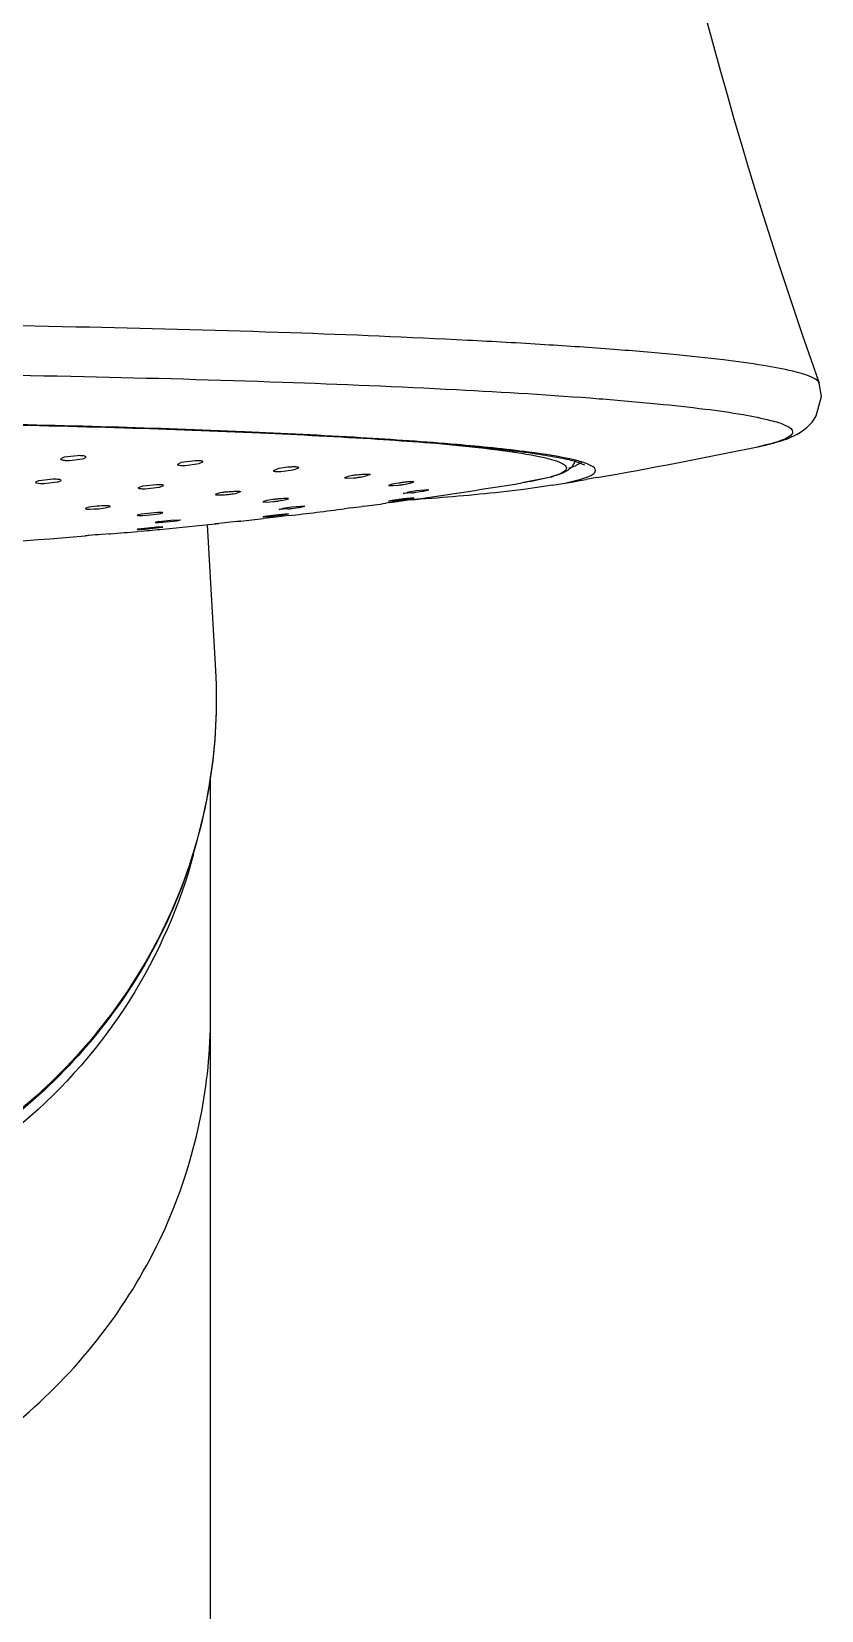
# Model space of a CAD drawing. Header units: millimetres. Extents: x 120 to 1856, y -818 to 764.
# Drawn here: x 1834.12 to 1855.77, y 677.69 to 720.94 of the extents above; entities that cross this region are included whole.
import ezdxf

# ---------------------------------------------------------------- set-up
doc = ezdxf.new("R2010")
doc.units = ezdxf.units.MM
doc.header["$LTSCALE"] = 0.1

msp = doc.modelspace()

# ---------------------------------------------------------------- linework, layer by layer
at = {"color": 7, "linetype": 'Continuous'}
for p, q in [((1855.7707, 710.9478), (1855.7079, 711.3122)), ((1855.6299, 710.4114), (1855.7707, 710.9478)), ((1835.3764, 709.3244), (1835.0188, 709.2815)), ((1854.0245, 709.5686), (1854.0237, 709.5685)), ((1834.9762, 709.2693), (1834.9173, 709.2315)), ((1835.0188, 709.2815), (1834.9762, 709.2693)), ((1835.0465, 709.1954), (1835.1591, 709.1938)), ((1835.1591, 709.1938), (1835.5159, 709.2367)), ((1835.5159, 709.2367), (1835.5583, 709.2489)), ((1835.5583, 709.2489), (1835.6173, 709.2868)), ((1838.2217, 709.1346), (1838.1192, 709.0865)), ((1838.6056, 709.1846), (1838.2217, 709.1346)), ((1838.3329, 709.0587), (1838.7167, 709.1087)), ((1838.7167, 709.1087), (1838.8192, 709.1568)), ((1840.8504, 708.9575), (1840.747, 708.9127)), ((1840.9025, 708.9693), (1840.8504, 708.9575)), ((1841.1486, 709.0056), (1840.9025, 708.9693)), ((1840.9506, 708.895), (1841.0886, 708.9071)), ((1841.0886, 708.9071), (1841.2914, 708.9388)), ((1841.2914, 708.9388), (1841.3437, 708.9506)), ((1841.3437, 708.9506), (1841.4469, 708.9954)), ((1849.0078, 709.0337), (1848.8368, 708.9755)), ((1849.0088, 709.1534), (1848.9375, 709.03)), ((1849.1944, 709.1412), (1849.0157, 709.0369)), ((1849.1152, 709.1406), (1849.2796, 709.0736)), ((1834.3088, 708.6329), (1834.2325, 708.5956)), ((1834.3345, 708.639), (1834.3097, 708.6329)), ((1834.7024, 708.6782), (1834.3345, 708.639)), ((1834.3501, 708.5663), (1834.4632, 708.5649)), ((1834.4632, 708.5649), (1834.8305, 708.604)), ((1834.8305, 708.604), (1834.8552, 708.6101)), ((1834.8561, 708.6101), (1834.9325, 708.6475)), ((1837.1427, 708.483), (1837.0398, 708.4421)), ((1837.1716, 708.489), (1837.1435, 708.483)), ((1837.5459, 708.5288), (1837.1716, 708.489)), ((1837.2335, 708.4205), (1837.608, 708.4603)), ((1837.608, 708.4603), (1837.6363, 708.4663)), ((1837.6371, 708.4663), (1837.7398, 708.5072)), ((1842.8037, 708.7572), (1842.6995, 708.7169)), ((1842.6995, 708.7169), (1842.7569, 708.704)), ((1842.7569, 708.704), (1842.9453, 708.7135)), ((1842.9156, 708.7798), (1842.8037, 708.7572)), ((1843.1835, 708.7459), (1843.2955, 708.7686)), ((1843.3995, 708.8088), (1843.2955, 708.7686)), ((1844.0068, 708.5413), (1843.902, 708.5067)), ((1843.902, 708.5067), (1844.035, 708.5032)), ((1844.1837, 708.5734), (1844.0068, 708.5413)), ((1844.035, 708.5032), (1844.1886, 708.5191)), ((1844.3203, 708.5375), (1844.4975, 708.5697)), ((1844.4975, 708.5697), (1844.602, 708.6042)), ((1847.5684, 708.579), (1847.5627, 708.5781)), ((1848.3531, 708.7398), (1847.5683, 708.5789)), ((1848.403, 708.5143), (1847.6113, 708.3992)), ((1848.565, 708.8112), (1848.3887, 708.7516)), ((1848.399, 708.5135), (1848.4029, 708.5142)), ((1849.6135, 708.7226), (1849.321, 708.6713)), ((1839.2557, 708.2981), (1839.1521, 708.2612)), ((1839.1521, 708.2612), (1839.1814, 708.2498)), ((1839.1814, 708.2498), (1839.3784, 708.2514)), ((1839.3502, 708.3152), (1839.2557, 708.2981)), ((1839.6539, 708.2822), (1839.7487, 708.2993)), ((1839.8521, 708.3362), (1839.7487, 708.2993)), ((1840.5675, 708.0937), (1840.4635, 708.0621)), ((1840.4635, 708.0621), (1840.5592, 708.0542)), ((1840.5592, 708.0542), (1840.7517, 708.0683)), ((1840.7356, 708.1205), (1840.5675, 708.0937)), ((1840.8914, 708.0848), (1841.0596, 708.1115)), ((1841.0596, 708.1115), (1841.1635, 708.1432)), ((1843.9083, 708.031), (1843.833, 708.0207)), ((1844.0068, 708.096), (1843.902, 708.0752)), ((1843.902, 708.0752), (1844.066, 708.0908)), ((1844.014, 708.0456), (1843.9083, 708.031)), ((1844.3203, 708.1419), (1844.0068, 708.096)), ((1844.3278, 708.0892), (1844.014, 708.0456)), ((1844.3081, 708.29), (1844.4131, 708.318)), ((1844.5408, 708.3058), (1844.3081, 708.29)), ((1844.602, 708.1728), (1844.3203, 708.1419)), ((1844.6083, 708.1287), (1844.3278, 708.0892)), ((1844.6581, 708.358), (1844.4131, 708.318)), ((1844.6381, 708.1192), (1844.4709, 708.1072)), ((1844.4974, 708.152), (1844.602, 708.1728)), ((1845.0081, 708.3895), (1844.6581, 708.358)), ((1844.6581, 708.3214), (1844.8314, 708.3484)), ((1844.9033, 708.3615), (1845.0081, 708.3895)), ((1835.691, 707.9105), (1835.588, 707.8771)), ((1835.588, 707.8771), (1835.6348, 707.8634)), ((1835.6348, 707.8634), (1835.7173, 707.8606)), ((1835.7173, 707.8606), (1835.8292, 707.8637)), ((1836.0797, 707.8858), (1836.1851, 707.9018)), ((1836.1851, 707.9018), (1836.285, 707.9303)), ((1836.2879, 707.9352), (1836.2411, 707.9488)), ((1837.1232, 707.7216), (1837.0197, 707.6929)), ((1837.0197, 707.6929), (1837.0316, 707.687)), ((1837.0316, 707.687), (1837.1683, 707.6845)), ((1837.5713, 707.766), (1837.1232, 707.7216)), ((1837.1683, 707.6845), (1837.2782, 707.6907)), ((1837.2782, 707.6907), (1837.6164, 707.729)), ((1837.7078, 707.7636), (1837.5713, 707.766)), ((1837.6164, 707.729), (1837.7197, 707.7577)), ((1837.7197, 707.7577), (1837.7078, 707.7636)), ((1840.5676, 707.6676), (1840.4635, 707.6491)), ((1840.4635, 707.6491), (1840.621, 707.6598)), ((1840.5742, 707.6118), (1840.4693, 707.5998)), ((1840.8914, 707.7075), (1840.5676, 707.6676)), ((1840.8983, 707.6492), (1840.5742, 707.6118)), ((1841.1635, 707.7302), (1840.8914, 707.7075)), ((1841.1693, 707.6811), (1840.8983, 707.6492)), ((1840.9081, 707.8545), (1841.0123, 707.88)), ((1841.141, 707.865), (1840.9081, 707.8545)), ((1841.2581, 707.9145), (1841.0123, 707.88)), ((1841.0596, 707.7117), (1841.1635, 707.7302)), ((1841.6081, 707.9378), (1841.2581, 707.9145)), ((1841.2581, 707.8778), (1841.4319, 707.9009)), ((1841.5041, 707.9124), (1841.6081, 707.9378)), ((1842.8711, 707.8925), (1842.7029, 707.8707)), ((1843.2242, 707.9389), (1843.1835, 707.9334)), ((1836.288, 707.1852), (1836.0405, 707.1662)), ((1836.2411, 707.1806), (1836.288, 707.1852)), ((1837.0197, 707.3047), (1837.1943, 707.3125)), ((1837.0316, 707.3083), (1837.0197, 707.3047)), ((1837.0372, 707.2497), (1837.0251, 707.2486)), ((1837.1232, 707.3211), (1837.0316, 707.3083)), ((1837.1292, 707.258), (1837.0372, 707.2497)), ((1837.4865, 707.357), (1837.1232, 707.3211)), ((1837.3009, 707.3213), (1837.6164, 707.3531)), ((1837.6117, 707.5206), (1837.5081, 707.4977)), ((1837.5081, 707.4977), (1837.6128, 707.4946)), ((1837.7197, 707.3695), (1837.5988, 707.3656)), ((1837.6117, 707.5206), (1837.9378, 707.5567)), ((1837.6128, 707.4946), (1837.7235, 707.5014)), ((1837.6164, 707.3531), (1837.7078, 707.3659)), ((1837.7078, 707.3659), (1837.7197, 707.3695)), ((1837.7235, 707.5014), (1838.1047, 707.5418)), ((1837.9378, 707.5567), (1838.1883, 707.5689)), ((1838.1047, 707.5418), (1838.2081, 707.5647)), ((1838.1883, 707.5689), (1838.2081, 707.5647)), ((1838.9364, 707.4338), (1839.1626, 703.435)), ((1839.1521, 707.456), (1839.1714, 707.458)), ((1839.1653, 707.4575), (1839.1521, 707.456)), ((1839.2557, 707.4673), (1839.1653, 707.4575)), ((1839.1715, 707.458), (1839.2432, 707.4656)), ((1839.2432, 707.4656), (1839.2539, 707.4668)), ((1839.6539, 707.51), (1839.2557, 707.4673)), ((1839.749, 707.5202), (1839.6539, 707.51)), ((1839.7487, 707.5197), (1839.8338, 707.529)), ((1839.8265, 707.5284), (1839.749, 707.5202)), ((1839.8521, 707.531), (1839.8265, 707.5284)), ((1839.8338, 707.529), (1839.8521, 707.531)), ((1835.6348, 707.1318), (1835.588, 707.1271)), ((1839.0284, 612.8803), (1839.0284, 700.5485))]:
    msp.add_line(p, q, dxfattribs=at)
for centre, radius, start, end in [((1977.7907, 754.6659), 129.5521, 179.99917, 199.550533), ((1839.4641, 644.1475), 65.7652, 84.756155, 85.161323), ((1823.5268, 856.6483), 150.2083, 280.001276, 281.714247), ((1847.9423, 704.8604), 4.4716, 75.50995, 75.95037), ((1848.1056, 705.4871), 3.824, 74.31982, 75.52955), ((1848.2813, 706.1155), 3.1715, 73.4733, 74.30713), ((1843.4518, 705.7112), 3.115, 97.71669, 99.91121), ((1842.6312, 711.9056), 3.2075, 275.61927, 277.76766), ((1842.6475, 711.8136), 3.1142, 277.70039, 279.91086), ((1844.864, 704.1917), 4.4342, 97.15372, 98.82503), ((1843.64, 712.9195), 4.4345, 277.10591, 278.53767), ((1843.6544, 712.8261), 4.34, 278.53295, 278.82573), ((1823.5278, 856.6438), 150.0037, 278.07869, 279.22017), ((1847.2676, 712.7809), 4.1843, 285.0827, 285.51899), ((1823.5284, 856.6403), 150.2002, 279.531127, 279.887931), ((1839.8198, 705.3081), 3.0435, 96.63175, 98.87566), ((1839.1586, 711.4557), 3.2118, 273.92408, 276.39887), ((1839.1784, 711.3301), 3.0847, 276.29343, 278.86737), ((1841.3266, 703.702), 4.4578, 95.94915, 97.619), ((1840.299, 712.5153), 4.4699, 275.81349, 277.22077), ((1840.3166, 712.3791), 4.3327, 277.21594, 277.62333), ((1842.6547, 719.4454), 11.442, 277.08533, 277.67963), ((1842.2767, 722.2888), 14.3104, 277.65801, 278.22245), ((1842.562, 720.3266), 12.3276, 278.21455, 278.59952), ((1843.144, 716.4854), 8.4426, 278.59232, 279.22513), ((1843.7458, 714.7292), 6.4724, 277.05544, 278.10259), ((1844.2417, 711.7994), 3.501, 279.6964, 280.89305), ((1835.6612, 711.2056), 3.346, 272.87836, 277.18593), ((1823.5285, 856.6396), 149.9995, 276.247567, 276.484789), ((1839.5874, 718.072), 10.4634, 275.66915, 276.30027), ((1839.3372, 720.4218), 12.8265, 276.25901, 277.28814), ((1839.9486, 715.6362), 8.0019, 277.29291, 277.9809), ((1840.4984, 714.2543), 6.4215, 275.74315, 276.79447), ((1823.5283, 856.6409), 150.0008, 276.753962, 277.344216), ((1840.9288, 711.3064), 3.4425, 278.405, 279.62023), ((1822.4589, 864.7927), 158.2225, 277.412363, 277.526431), ((1823.5284, 856.6404), 150.0003, 277.545031, 277.779666), ((1841.8464, 636.0224), 71.3803, 94.665493, 94.947), ((1823.5284, 856.64), 149.9999, 274.879734, 275.162324), ((1823.5283, 856.6411), 150.001, 275.202268, 275.430846), ((1836.4024, 717.6033), 10.3212, 274.40039, 274.9937), ((1838.1333, 699.647), 7.7371, 93.96075, 94.79494), ((1823.5283, 856.6408), 150.0007, 275.430847, 275.978656), ((1823.5277, 856.6513), 150.0112, 272.635885, 274.611357), ((1837.4119, 687.4206), 19.7912, 94.98829, 95.15158)]:
    msp.add_arc(centre, radius, start, end, dxfattribs=at)
for points, knots in [([(1855.7077, 711.3128), (1855.6959, 711.346), (1855.6277, 711.4131), (1855.3897, 711.5339), (1854.8958, 711.6681), (1854.0912, 711.8178), (1852.9979, 711.9648), (1851.6297, 712.108), (1849.9971, 712.2443), (1848.116, 712.3725), (1845.1641, 712.5378), (1841.0021, 712.7081), (1835.5549, 712.8551), (1829.6565, 712.9456), (1823.5283, 712.9763), (1817.4001, 712.9456), (1811.5017, 712.855), (1806.0546, 712.7081), (1801.8926, 712.5378), (1798.9407, 712.3725), (1797.0596, 712.2443), (1795.427, 712.108), (1794.0588, 711.9648), (1792.9656, 711.8178), (1792.161, 711.668), (1791.667, 711.5339), (1791.429, 711.4131), (1791.3609, 711.346), (1791.3491, 711.3128)], [0, 0, 0, 0, 0.0016327, 0.0041702, 0.0124442, 0.0251468, 0.0422381, 0.0635849, 0.0890045, 0.1182638, 0.151095, 0.22622, 0.3115836, 0.4039963, 0.5000015, 0.5960067, 0.6884192, 0.7737825, 0.8489072, 0.8817381, 0.9109972, 0.9364164, 0.957763, 0.974854, 0.9875564, 0.99583, 0.9983674, 1, 1, 1, 1]), ([(1823.5284, 711.6173), (1825.5738, 711.6173), (1829.5861, 711.5971), (1835.411, 711.5064), (1840.7796, 711.3599), (1845.4852, 711.1638), (1848.9077, 710.9554), (1851.1781, 710.7617), (1852.4973, 710.6175), (1853.5281, 710.4768), (1854.2978, 710.3176), (1854.7341, 710.1992), (1854.9801, 710.0451), (1854.9801, 709.9713)], [0, 0, 0, 0, 0.1941498, 0.3808447, 0.5529596, 0.7038979, 0.827906, 0.8783037, 0.9203114, 0.9535625, 0.9778033, 0.9929983, 1, 1, 1, 1]), ([(1849.0279, 709.1983), (1848.6093, 709.303), (1847.5233, 709.4621), (1845.5627, 709.6592), (1842.9619, 709.8363), (1839.7986, 709.9924), (1836.163, 710.1189), (1830.6871, 710.2468), (1826.434, 710.2826), (1823.5284, 710.2826)], [0, 0, 0, 0, 0.0506737, 0.1285491, 0.2315403, 0.3567281, 0.5005173, 0.6587567, 1, 1, 1, 1]), ([(1823.5284, 710.275), (1826.5261, 710.275), (1830.906, 710.2369), (1836.5299, 710.1005), (1840.2258, 709.9658), (1843.3997, 709.8015), (1845.6702, 709.6353), (1847.1498, 709.4853), (1847.9848, 709.3775), (1848.6201, 709.2692), (1848.9769, 709.1915), (1849.1152, 709.1406)], [0, 0, 0, 0, 0.3507501, 0.5124476, 0.6582056, 0.7834682, 0.8843021, 0.9245121, 0.9574878, 0.9827544, 1, 1, 1, 1]), ([(1854.0245, 709.5686), (1854.1701, 709.5988), (1854.5077, 709.6776), (1855.098, 709.8595), (1855.4966, 710.1733), (1855.6299, 710.4115)], [0, 0, 0, 0, 0.2402213, 0.5590857, 1, 1, 1, 1]), ([(1854.9801, 709.9713), (1854.9801, 709.932), (1854.9009, 709.837), (1854.5806, 709.6941), (1854.267, 709.6189), (1854.0245, 709.5686)], [0, 0, 0, 0, 0.1105472, 0.3038366, 1, 1, 1, 1]), ([(1835.6173, 709.2868), (1835.6172, 709.2948), (1835.5901, 709.3108), (1835.5134, 709.3228), (1835.4346, 709.3258), (1835.3764, 709.3244)], [0, 0, 0, 0, 0.09616, 0.3002639, 1, 1, 1, 1]), ([(1845.4747, 709.6375), (1845.9515, 709.5936), (1846.7759, 709.5077), (1847.7212, 709.3725), (1848.2759, 709.2506), (1848.5168, 709.1795), (1848.6568, 709.1165), (1848.7351, 709.0699), (1848.781, 709.0172), (1848.781, 708.9837)], [0, 0, 0, 0, 0.4201174, 0.7272451, 0.8371895, 0.9179618, 0.9476624, 0.9706278, 1, 1, 1, 1]), ([(1834.9173, 709.2315), (1834.9173, 709.2178), (1834.9775, 709.2), (1835.0145, 709.1973), (1835.0465, 709.1954)], [0, 0, 0, 0, 0.2979697, 1, 1, 1, 1]), ([(1838.1192, 709.0865), (1838.1192, 709.0797), (1838.1435, 709.0667), (1838.2109, 709.0582), (1838.2811, 709.0568), (1838.3329, 709.0587)], [0, 0, 0, 0, 0.0922715, 0.2939107, 1, 1, 1, 1]), ([(1838.8192, 709.1568), (1838.8192, 709.1636), (1838.7949, 709.1766), (1838.7275, 709.1851), (1838.6574, 709.1864), (1838.6056, 709.1846)], [0, 0, 0, 0, 0.0922888, 0.2939209, 1, 1, 1, 1]), ([(1840.747, 708.9127), (1840.747, 708.9067), (1840.7713, 708.8967), (1840.8083, 708.8937), (1840.8741, 708.8912), (1840.9228, 708.8934), (1840.9506, 708.895)], [0, 0, 0, 0, 0.0864995, 0.2871379, 0.5993821, 1, 1, 1, 1]), ([(1841.4469, 708.9954), (1841.4469, 709.004), (1841.4068, 709.0136), (1841.3544, 709.0164), (1841.2572, 709.0151), (1841.1876, 709.0094), (1841.1486, 709.0056)], [0, 0, 0, 0, 0.0848175, 0.294329, 0.6123123, 1, 1, 1, 1]), ([(1848.9375, 709.03), (1848.8737, 708.9532), (1848.6886, 708.8409), (1848.4914, 708.7781), (1848.3872, 708.7491)], [0, 0, 0, 0, 0.4800411, 1, 1, 1, 1]), ([(1848.4029, 708.5142), (1848.6998, 708.5641), (1849.0854, 708.6413), (1849.4716, 708.7785), (1849.5793, 708.877), (1849.5793, 708.9192)], [0, 0, 0, 0, 0.7089692, 0.9005919, 1, 1, 1, 1]), ([(1848.781, 708.9837), (1848.781, 708.9497), (1848.7075, 708.8677), (1848.6218, 708.8338), (1848.565, 708.8112)], [0, 0, 0, 0, 0.357264, 1, 1, 1, 1]), ([(1849.5793, 708.9192), (1849.5793, 708.9708), (1849.4249, 709.0861), (1849.2855, 709.1257), (1849.1835, 709.156)], [0, 0, 0, 0, 0.3265292, 1, 1, 1, 1]), ([(1834.2325, 708.5956), (1834.2324, 708.5836), (1834.2888, 708.5709), (1834.3209, 708.5679), (1834.3501, 708.5663)], [0, 0, 0, 0, 0.2904713, 1, 1, 1, 1]), ([(1834.9325, 708.6475), (1834.9325, 708.6546), (1834.9052, 708.6674), (1834.8626, 708.6732), (1834.7886, 708.6791), (1834.7335, 708.6788), (1834.7024, 708.6782)], [0, 0, 0, 0, 0.0904221, 0.2936832, 0.6055577, 1, 1, 1, 1]), ([(1837.7398, 708.5072), (1837.7398, 708.5129), (1837.7168, 708.5226), (1837.6817, 708.5265), (1837.619, 708.5304), (1837.5725, 708.5295), (1837.5459, 708.5288)], [0, 0, 0, 0, 0.0865771, 0.286797, 0.598416, 1, 1, 1, 1]), ([(1843.0335, 708.7981), (1843.0794, 708.8043), (1843.1654, 708.8141), (1843.2767, 708.8227), (1843.3533, 708.8219), (1843.3876, 708.8182), (1843.3995, 708.8121), (1843.3995, 708.8088)], [0, 0, 0, 0, 0.3756436, 0.6979421, 0.9152161, 0.9737363, 1, 1, 1, 1]), ([(1844.602, 708.6042), (1844.602, 708.6117), (1844.5594, 708.6098), (1844.5134, 708.6125), (1844.4169, 708.6033), (1844.3498, 708.5962), (1844.3118, 708.5914)], [0, 0, 0, 0, 0.0764435, 0.2862276, 0.6070505, 1, 1, 1, 1]), ([(1848.3852, 708.7506), (1848.3313, 708.7348), (1848.0619, 708.6643), (1847.7876, 708.6147), (1847.5683, 708.579)], [0, 0, 0, 0, 0.2019541, 1, 1, 1, 1]), ([(1837.0398, 708.4421), (1837.0399, 708.4364), (1837.0628, 708.4267), (1837.0979, 708.4228), (1837.1605, 708.4189), (1837.207, 708.4197), (1837.2335, 708.4205)], [0, 0, 0, 0, 0.0865843, 0.2867872, 0.5983915, 1, 1, 1, 1]), ([(1839.4683, 708.3313), (1839.5161, 708.3369), (1839.6059, 708.3454), (1839.7224, 708.3521), (1839.8033, 708.3502), (1839.8393, 708.3458), (1839.8521, 708.3396), (1839.8521, 708.3362)], [0, 0, 0, 0, 0.3718115, 0.6949344, 0.9144842, 0.9738087, 1, 1, 1, 1]), ([(1841.1635, 708.1432), (1841.1635, 708.1455), (1841.1537, 708.1492), (1841.1278, 708.1517), (1841.0659, 708.1519), (1840.9752, 708.1463), (1840.9036, 708.1399), (1840.8646, 708.1358)], [0, 0, 0, 0, 0.0232586, 0.0787477, 0.2889801, 0.6094106, 1, 1, 1, 1]), ([(1847.6113, 708.3992), (1847.4028, 708.3726), (1846.4139, 708.258), (1845.4214, 708.1761), (1844.6381, 708.1192)], [0, 0, 0, 0, 0.2110975, 1, 1, 1, 1]), ([(1836.2411, 707.9488), (1836.1556, 707.9566), (1835.9709, 707.9451), (1835.7876, 707.9281), (1835.691, 707.9105)], [0, 0, 0, 0, 0.466542, 1, 1, 1, 1]), ([(1836.285, 707.9303), (1836.2858, 707.9311), (1836.2872, 707.9324), (1836.2879, 707.9343), (1836.2879, 707.9352)], [0, 0, 0, 0, 0.5741445, 1, 1, 1, 1]), ([(1839.1626, 703.435), (1839.2763, 701.4241), (1838.6212, 697.278), (1835.1582, 692.0184), (1829.844, 688.5066), (1825.627, 687.6901), (1823.5284, 687.6901)], [0, 0, 0, 0, 0.2449353, 0.4927023, 0.7447933, 1, 1, 1, 1]), ([(1839.1626, 703.435), (1839.275, 701.446), (1838.6302, 697.3423), (1835.2135, 692.122), (1829.956, 688.6094), (1825.7724, 687.7652), (1823.6845, 687.7453)], [0, 0, 0, 0, 0.2442174, 0.491667, 0.7440444, 1, 1, 1, 1]), ([(1838.5611, 698.4192), (1838.1876, 697.0055), (1836.9819, 694.2596), (1834.0133, 690.8626), (1830.1426, 688.4399), (1827.1849, 687.6134), (1825.6784, 687.4128)], [0, 0, 0, 0, 0.2450489, 0.4933656, 0.7452981, 1, 1, 1, 1]), ([(1823.5284, 679.2111), (1825.4613, 679.2111), (1829.4951, 679.9335), (1834.7487, 683.1908), (1838.243, 688.1979), (1839.0284, 692.1077), (1839.0284, 693.9525)], [0, 0, 0, 0, 0.24568, 0.5081876, 0.7655185, 1, 1, 1, 1])]:
    msp.add_open_spline(points, degree=3, knots=knots, dxfattribs=at)
for points in [[(1849.0157, 709.0369), (1849.0131, 709.0358), (1849.0105, 709.0348), (1849.0078, 709.0337)], [(1848.3565, 708.7407), (1848.3554, 708.7404), (1848.3543, 708.7401), (1848.3531, 708.7398)], [(1848.3887, 708.7516), (1848.3875, 708.7513), (1848.3864, 708.7509), (1848.3852, 708.7506)]]:
    msp.add_open_spline(points, degree=3, dxfattribs=at)

doc.saveas('drawing.dxf')
